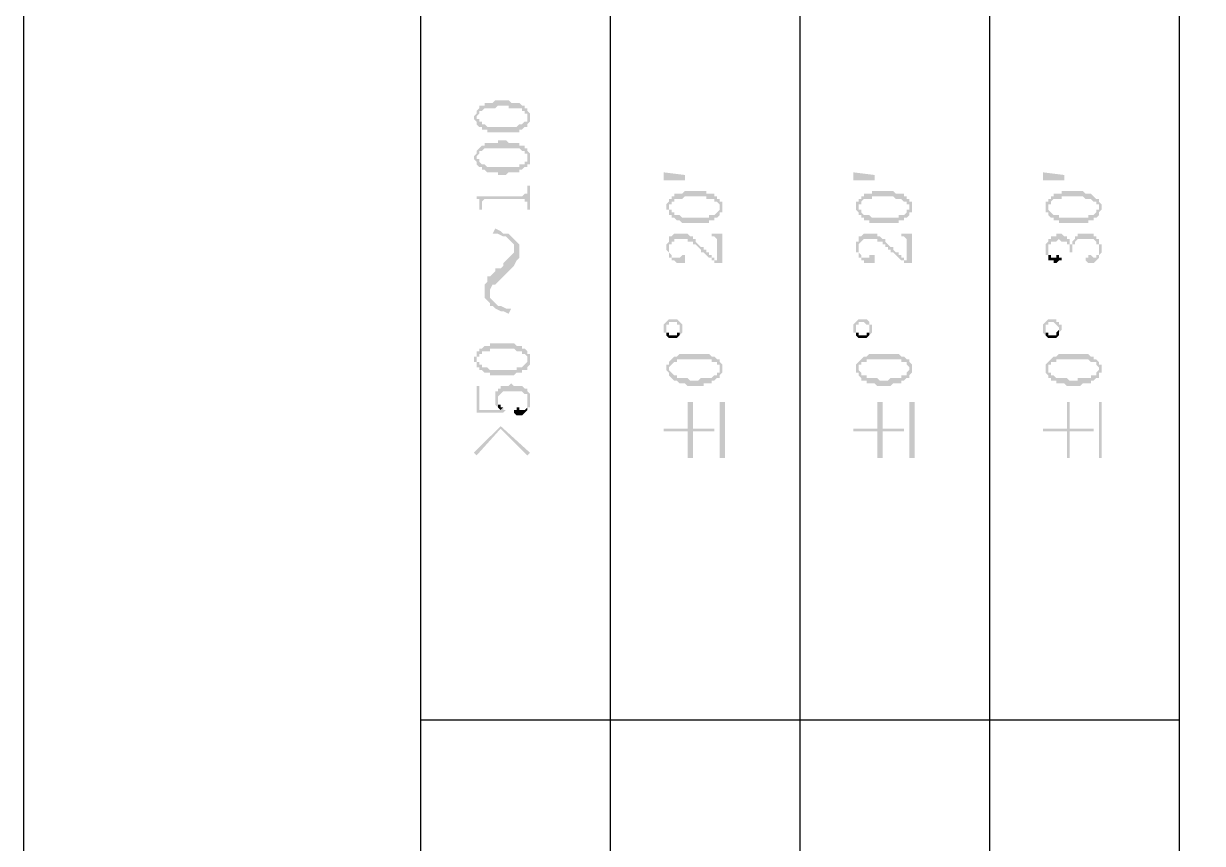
# Model space of a CAD drawing. Header units: millimetres. Extents: x 1186 to 2336, y 1181 to 1549.
# Drawn here: x 1453.55 to 1473.47, y 1507.27 to 1521.13 of the extents above; entities that cross this region are included whole.
import ezdxf

# ---------------------------------------------------------------- set-up
doc = ezdxf.new("R2010")
doc.units = ezdxf.units.MM

msp = doc.modelspace()

# ---------------------------------------------------------------- hatches: boundary and pattern name
at = {"transparency": 33554559}
for points in [[(1461.16199, 1519.56003), (1461.16199, 1519.5149), (1461.16199, 1519.5149), (1461.20712, 1519.46977), (1461.20712, 1519.42464), (1461.20712, 1519.56003), (1461.20712, 1519.56003), (1461.25225, 1519.60517), (1461.25225, 1519.6503), (1461.29738, 1519.6503), (1461.34252, 1519.69543), (1461.52304, 1519.69543), (1461.56818, 1519.74056), (1461.74871, 1519.74056), (1461.74871, 1519.69543), (1461.97437, 1519.69543), (1461.97437, 1519.6503), (1462.0195, 1519.6503), (1462.0195, 1519.60517), (1462.06463, 1519.60517), (1462.06463, 1519.56003), (1462.06463, 1519.69543), (1462.0195, 1519.69543), (1462.0195, 1519.74056), (1461.97437, 1519.74056), (1461.92923, 1519.78569), (1461.79384, 1519.78569), (1461.74871, 1519.83083), (1461.52304, 1519.83083), (1461.47791, 1519.78569), (1461.34252, 1519.78569), (1461.34252, 1519.74056), (1461.25225, 1519.74056), (1461.25225, 1519.69543), (1461.25225, 1519.69543), (1461.20712, 1519.6503), (1461.20712, 1519.60517), (1461.20712, 1519.60517)], [(1461.20712, 1519.42464), (1461.25225, 1519.3795), (1461.29738, 1519.3795), (1461.29738, 1519.33437), (1461.38765, 1519.33437), (1461.38765, 1519.28924), (1461.92923, 1519.28924), (1461.92923, 1519.33437), (1461.97437, 1519.33437), (1462.0195, 1519.3795), (1462.06463, 1519.3795), (1462.06463, 1519.42464), (1462.06463, 1519.42464), (1462.10976, 1519.46977), (1462.10976, 1519.5149), (1462.10976, 1519.56003), (1462.10976, 1519.60517), (1462.10976, 1519.60517), (1462.06463, 1519.6503), (1462.06463, 1519.5149), (1462.06463, 1519.46977), (1462.0195, 1519.46977), (1461.97437, 1519.42464), (1461.92923, 1519.42464), (1461.8841, 1519.3795), (1461.38765, 1519.3795), (1461.34252, 1519.42464), (1461.29738, 1519.42464), (1461.29738, 1519.46977), (1461.25225, 1519.46977), (1461.25225, 1519.5149), (1461.20712, 1519.5149), (1461.20712, 1519.56003)], [(1461.16199, 1518.88305), (1461.16199, 1518.83792), (1461.16199, 1518.83792), (1461.20712, 1518.79279), (1461.20712, 1518.74765), (1461.20712, 1518.88305), (1461.20712, 1518.88305), (1461.25225, 1518.92818), (1461.25225, 1518.97332), (1461.29738, 1518.97332), (1461.34252, 1519.01845), (1461.92923, 1519.01845), (1461.97437, 1518.97332), (1462.0195, 1518.97332), (1462.0195, 1518.92818), (1462.06463, 1518.92818), (1462.06463, 1518.88305), (1462.06463, 1519.01845), (1462.0195, 1519.01845), (1462.0195, 1519.06358), (1461.92923, 1519.06358), (1461.92923, 1519.10871), (1461.74871, 1519.10871), (1461.70357, 1519.15384), (1461.56818, 1519.15384), (1461.56818, 1519.10871), (1461.34252, 1519.10871), (1461.34252, 1519.06358), (1461.29738, 1519.06358), (1461.25225, 1519.01845), (1461.25225, 1519.01845), (1461.20712, 1518.97332), (1461.20712, 1518.92818), (1461.20712, 1518.92818)], [(1461.20712, 1518.74765), (1461.25225, 1518.70252), (1461.29738, 1518.70252), (1461.29738, 1518.65739), (1461.34252, 1518.65739), (1461.38765, 1518.61226), (1461.56818, 1518.61226), (1461.56818, 1518.56713), (1461.70357, 1518.56713), (1461.74871, 1518.61226), (1461.92923, 1518.61226), (1461.92923, 1518.65739), (1461.97437, 1518.65739), (1462.0195, 1518.70252), (1462.06463, 1518.70252), (1462.06463, 1518.74765), (1462.10976, 1518.74765), (1462.10976, 1518.79279), (1462.10976, 1518.88305), (1462.10976, 1518.92818), (1462.10976, 1518.92818), (1462.06463, 1518.97332), (1462.06463, 1518.83792), (1462.06463, 1518.79279), (1462.0195, 1518.79279), (1462.0195, 1518.74765), (1461.92923, 1518.74765), (1461.92923, 1518.70252), (1461.38765, 1518.70252), (1461.34252, 1518.74765), (1461.29738, 1518.74765), (1461.25225, 1518.79279), (1461.25225, 1518.83792), (1461.20712, 1518.83792), (1461.20712, 1518.88305)], [(1464.36637, 1518.61226), (1464.72743, 1518.56713), (1464.72743, 1518.47686), (1464.36637, 1518.47686)], [(1467.57076, 1518.61226), (1467.93181, 1518.56713), (1467.93181, 1518.47686), (1467.57076, 1518.47686)], [(1470.77514, 1518.61226), (1471.1362, 1518.56713), (1471.1362, 1518.47686), (1470.77514, 1518.47686)], [(1461.16199, 1518.20607), (1461.20712, 1518.20607), (1461.20712, 1518.16094), (1461.25225, 1518.16094), (1461.25225, 1518.1158), (1461.25225, 1517.98041), (1461.29738, 1517.98041), (1461.29738, 1518.1158), (1461.29738, 1518.1158), (1461.34252, 1518.16094), (1462.0195, 1518.16094), (1462.0195, 1518.1158), (1462.06463, 1518.1158), (1462.06463, 1517.98041), (1462.10976, 1517.98041), (1462.10976, 1518.3866), (1462.06463, 1518.3866), (1462.06463, 1518.29633), (1462.06463, 1518.2512), (1462.0195, 1518.2512), (1461.97437, 1518.20607)], [(1464.4115, 1518.02554), (1464.4115, 1517.98041), (1464.45664, 1517.98041), (1464.45664, 1517.93528), (1464.45664, 1517.89014), (1464.45664, 1518.02554), (1464.45664, 1518.07067), (1464.50177, 1518.07067), (1464.50177, 1518.1158), (1464.5469, 1518.1158), (1464.5469, 1518.16094), (1464.6823, 1518.16094), (1464.72743, 1518.20607), (1465.08849, 1518.20607), (1465.08849, 1518.16094), (1465.22388, 1518.16094), (1465.22388, 1518.1158), (1465.26901, 1518.1158), (1465.31415, 1518.07067), (1465.31415, 1518.02554), (1465.31415, 1518.16094), (1465.26901, 1518.16094), (1465.26901, 1518.20607), (1465.22388, 1518.20607), (1465.22388, 1518.2512), (1465.08849, 1518.2512), (1465.08849, 1518.29633), (1464.72743, 1518.29633), (1464.6823, 1518.2512), (1464.5469, 1518.2512), (1464.5469, 1518.20607), (1464.50177, 1518.20607), (1464.50177, 1518.16094), (1464.45664, 1518.16094), (1464.45664, 1518.1158), (1464.45664, 1518.1158), (1464.4115, 1518.07067)], [(1467.61589, 1518.02554), (1467.61589, 1517.98041), (1467.61589, 1517.98041), (1467.66102, 1517.93528), (1467.66102, 1517.89014), (1467.66102, 1518.02554), (1467.66102, 1518.07067), (1467.70615, 1518.07067), (1467.70615, 1518.1158), (1467.70615, 1518.1158), (1467.75128, 1518.16094), (1467.88668, 1518.16094), (1467.88668, 1518.20607), (1468.24774, 1518.20607), (1468.29287, 1518.16094), (1468.38313, 1518.16094), (1468.42827, 1518.1158), (1468.4734, 1518.1158), (1468.4734, 1518.07067), (1468.51853, 1518.07067), (1468.51853, 1518.02554), (1468.51853, 1518.16094), (1468.4734, 1518.16094), (1468.4734, 1518.20607), (1468.42827, 1518.20607), (1468.42827, 1518.2512), (1468.29287, 1518.2512), (1468.24774, 1518.29633), (1467.88668, 1518.29633), (1467.88668, 1518.2512), (1467.75128, 1518.2512), (1467.75128, 1518.20607), (1467.70615, 1518.20607), (1467.70615, 1518.16094), (1467.66102, 1518.16094), (1467.66102, 1518.1158), (1467.61589, 1518.1158)], [(1470.82027, 1518.02554), (1470.82027, 1517.98041), (1470.82027, 1517.93528), (1470.8654, 1517.93528), (1470.8654, 1517.89014), (1470.8654, 1518.02554), (1470.8654, 1518.07067), (1470.91054, 1518.07067), (1470.91054, 1518.1158), (1470.91054, 1518.1158), (1470.95567, 1518.16094), (1471.09106, 1518.16094), (1471.09106, 1518.20607), (1471.45212, 1518.20607), (1471.49725, 1518.16094), (1471.58752, 1518.16094), (1471.63265, 1518.1158), (1471.67778, 1518.1158), (1471.67778, 1518.07067), (1471.72292, 1518.07067), (1471.72292, 1518.02554), (1471.72292, 1518.16094), (1471.67778, 1518.16094), (1471.63265, 1518.20607), (1471.63265, 1518.20607), (1471.58752, 1518.2512), (1471.49725, 1518.2512), (1471.45212, 1518.29633), (1471.09106, 1518.29633), (1471.09106, 1518.2512), (1470.95567, 1518.2512), (1470.95567, 1518.20607), (1470.91054, 1518.20607), (1470.91054, 1518.16094), (1470.8654, 1518.16094), (1470.8654, 1518.1158), (1470.82027, 1518.1158)], [(1464.45664, 1517.89014), (1464.50177, 1517.89014), (1464.50177, 1517.84501), (1464.5469, 1517.84501), (1464.59203, 1517.79988), (1464.63716, 1517.79988), (1464.6823, 1517.75475), (1465.13362, 1517.75475), (1465.13362, 1517.79988), (1465.22388, 1517.79988), (1465.22388, 1517.84501), (1465.26901, 1517.84501), (1465.31415, 1517.89014), (1465.31415, 1517.93528), (1465.35928, 1517.93528), (1465.35928, 1517.98041), (1465.35928, 1518.02554), (1465.35928, 1518.07067), (1465.35928, 1518.1158), (1465.31415, 1518.1158), (1465.31415, 1518.16094), (1465.31415, 1517.98041), (1465.31415, 1517.98041), (1465.26901, 1517.93528), (1465.26901, 1517.93528), (1465.22388, 1517.89014), (1465.13362, 1517.89014), (1465.13362, 1517.84501), (1464.6823, 1517.84501), (1464.63716, 1517.89014), (1464.5469, 1517.89014), (1464.5469, 1517.93528), (1464.50177, 1517.93528), (1464.50177, 1517.98041), (1464.45664, 1517.98041), (1464.45664, 1518.02554)], [(1467.66102, 1517.89014), (1467.70615, 1517.89014), (1467.70615, 1517.84501), (1467.75128, 1517.84501), (1467.75128, 1517.79988), (1467.84155, 1517.79988), (1467.84155, 1517.75475), (1468.338, 1517.75475), (1468.338, 1517.79988), (1468.42827, 1517.79988), (1468.42827, 1517.84501), (1468.4734, 1517.84501), (1468.51853, 1517.89014), (1468.51853, 1517.93528), (1468.56366, 1517.93528), (1468.56366, 1517.98041), (1468.56366, 1518.02554), (1468.56366, 1518.07067), (1468.56366, 1518.1158), (1468.51853, 1518.1158), (1468.51853, 1518.16094), (1468.51853, 1517.98041), (1468.4734, 1517.98041), (1468.4734, 1517.93528), (1468.4734, 1517.93528), (1468.42827, 1517.89014), (1468.338, 1517.89014), (1468.338, 1517.84501), (1467.88668, 1517.84501), (1467.84155, 1517.89014), (1467.75128, 1517.89014), (1467.70615, 1517.93528), (1467.70615, 1517.98041), (1467.66102, 1517.98041), (1467.66102, 1518.02554)], [(1470.8654, 1517.89014), (1470.8654, 1517.89014), (1470.91054, 1517.84501), (1470.95567, 1517.84501), (1470.95567, 1517.79988), (1471.04593, 1517.79988), (1471.04593, 1517.75475), (1471.54239, 1517.75475), (1471.54239, 1517.79988), (1471.63265, 1517.79988), (1471.63265, 1517.84501), (1471.67778, 1517.84501), (1471.72292, 1517.89014), (1471.72292, 1517.93528), (1471.72292, 1517.93528), (1471.76805, 1517.98041), (1471.76805, 1518.02554), (1471.76805, 1518.07067), (1471.76805, 1518.07067), (1471.72292, 1518.1158), (1471.72292, 1518.16094), (1471.72292, 1517.98041), (1471.67778, 1517.98041), (1471.67778, 1517.93528), (1471.67778, 1517.93528), (1471.63265, 1517.89014), (1471.54239, 1517.89014), (1471.54239, 1517.84501), (1471.04593, 1517.84501), (1471.04593, 1517.89014), (1470.95567, 1517.89014), (1470.91054, 1517.93528), (1470.91054, 1517.93528), (1470.8654, 1517.98041), (1470.8654, 1518.02554)], [(1461.47791, 1517.57422), (1461.56818, 1517.57422), (1461.65844, 1517.52909), (1461.70357, 1517.52909), (1461.74871, 1517.48395), (1461.74871, 1517.48395), (1461.79384, 1517.43882), (1461.83897, 1517.39369), (1461.83897, 1517.03263), (1461.83897, 1517.03263), (1461.8841, 1517.1229), (1461.92923, 1517.16803), (1461.92923, 1517.39369), (1461.8841, 1517.43882), (1461.83897, 1517.48395), (1461.83897, 1517.48395), (1461.79384, 1517.52909), (1461.74871, 1517.57422), (1461.65844, 1517.57422), (1461.61331, 1517.61935), (1461.52304, 1517.66448)], [(1464.4115, 1517.34856), (1464.4115, 1517.30342), (1464.4115, 1517.30342), (1464.45664, 1517.25829), (1464.45664, 1517.21316), (1464.45664, 1517.34856), (1464.45664, 1517.39369), (1464.50177, 1517.39369), (1464.50177, 1517.43882), (1464.5469, 1517.43882), (1464.5469, 1517.48395), (1464.77256, 1517.48395), (1464.77256, 1517.43882), (1464.86283, 1517.43882), (1464.86283, 1517.39369), (1464.90796, 1517.39369), (1464.95309, 1517.34856), (1464.95309, 1517.34856), (1464.99822, 1517.30342), (1464.99822, 1517.25829), (1465.04335, 1517.25829), (1465.08849, 1517.21316), (1465.08849, 1517.21316), (1465.13362, 1517.16803), (1465.17875, 1517.16803), (1465.17875, 1517.1229), (1465.22388, 1517.1229), (1465.22388, 1517.07776), (1465.26901, 1517.07776), (1465.26901, 1517.1229), (1465.22388, 1517.1229), (1465.22388, 1517.16803), (1465.17875, 1517.16803), (1465.17875, 1517.21316), (1465.13362, 1517.21316), (1465.13362, 1517.25829), (1465.08849, 1517.25829), (1465.08849, 1517.30342), (1465.04335, 1517.30342), (1465.04335, 1517.34856), (1464.99822, 1517.34856), (1464.95309, 1517.39369), (1464.95309, 1517.39369), (1464.90796, 1517.43882), (1464.90796, 1517.48395), (1464.86283, 1517.48395), (1464.86283, 1517.52909), (1464.81769, 1517.52909), (1464.77256, 1517.57422), (1464.5469, 1517.57422), (1464.50177, 1517.52909), (1464.45664, 1517.52909), (1464.45664, 1517.48395), (1464.45664, 1517.43882), (1464.45664, 1517.43882), (1464.4115, 1517.39369)], [(1465.13362, 1517.57422), (1465.17875, 1517.57422), (1465.17875, 1517.52909), (1465.22388, 1517.52909), (1465.26901, 1517.48395), (1465.26901, 1517.07776), (1465.35928, 1517.07776), (1465.35928, 1517.57422)], [(1467.61589, 1517.34856), (1467.61589, 1517.30342), (1467.61589, 1517.25829), (1467.66102, 1517.25829), (1467.66102, 1517.21316), (1467.66102, 1517.34856), (1467.66102, 1517.39369), (1467.66102, 1517.39369), (1467.70615, 1517.43882), (1467.70615, 1517.43882), (1467.75128, 1517.48395), (1467.97695, 1517.48395), (1467.97695, 1517.43882), (1468.06721, 1517.43882), (1468.06721, 1517.39369), (1468.11234, 1517.39369), (1468.11234, 1517.34856), (1468.15747, 1517.34856), (1468.15747, 1517.30342), (1468.20261, 1517.30342), (1468.20261, 1517.25829), (1468.24774, 1517.25829), (1468.29287, 1517.21316), (1468.29287, 1517.21316), (1468.338, 1517.16803), (1468.338, 1517.16803), (1468.38313, 1517.1229), (1468.42827, 1517.1229), (1468.42827, 1517.07776), (1468.4734, 1517.07776), (1468.4734, 1517.1229), (1468.42827, 1517.1229), (1468.42827, 1517.16803), (1468.38313, 1517.16803), (1468.38313, 1517.21316), (1468.338, 1517.21316), (1468.338, 1517.25829), (1468.29287, 1517.25829), (1468.24774, 1517.30342), (1468.24774, 1517.34856), (1468.20261, 1517.34856), (1468.15747, 1517.39369), (1468.15747, 1517.39369), (1468.11234, 1517.43882), (1468.11234, 1517.48395), (1468.06721, 1517.48395), (1468.02208, 1517.52909), (1467.97695, 1517.52909), (1467.97695, 1517.57422), (1467.75128, 1517.57422), (1467.70615, 1517.52909), (1467.66102, 1517.52909), (1467.66102, 1517.48395), (1467.66102, 1517.43882), (1467.61589, 1517.43882)], [(1468.338, 1517.57422), (1468.38313, 1517.57422), (1468.38313, 1517.52909), (1468.42827, 1517.52909), (1468.4734, 1517.48395), (1468.4734, 1517.07776), (1468.56366, 1517.07776), (1468.56366, 1517.57422)], [(1470.82027, 1517.30342), (1470.82027, 1517.21316), (1470.8654, 1517.21316), (1470.8654, 1517.30342), (1470.8654, 1517.34856), (1470.8654, 1517.39369), (1470.91054, 1517.39369), (1470.91054, 1517.43882), (1471.0008, 1517.43882), (1471.04593, 1517.48395), (1471.09106, 1517.43882), (1471.18133, 1517.43882), (1471.18133, 1517.39369), (1471.22646, 1517.39369), (1471.22646, 1517.34856), (1471.22646, 1517.30342), (1471.22646, 1517.25829), (1471.27159, 1517.25829), (1471.27159, 1517.30342), (1471.27159, 1517.39369), (1471.31673, 1517.39369), (1471.31673, 1517.43882), (1471.31673, 1517.43882), (1471.36186, 1517.48395), (1471.63265, 1517.48395), (1471.67778, 1517.43882), (1471.67778, 1517.39369), (1471.72292, 1517.39369), (1471.72292, 1517.34856), (1471.72292, 1517.30342), (1471.72292, 1517.48395), (1471.67778, 1517.48395), (1471.67778, 1517.52909), (1471.63265, 1517.52909), (1471.63265, 1517.57422), (1471.36186, 1517.57422), (1471.36186, 1517.52909), (1471.31673, 1517.52909), (1471.31673, 1517.48395), (1471.31673, 1517.48395), (1471.27159, 1517.43882), (1471.27159, 1517.39369), (1471.22646, 1517.39369), (1471.22646, 1517.48395), (1471.18133, 1517.48395), (1471.18133, 1517.52909), (1471.1362, 1517.52909), (1471.09106, 1517.57422), (1471.0008, 1517.57422), (1471.0008, 1517.52909), (1470.91054, 1517.52909), (1470.91054, 1517.48395), (1470.8654, 1517.48395), (1470.8654, 1517.43882), (1470.8654, 1517.43882), (1470.82027, 1517.39369), (1470.82027, 1517.34856)], [(1471.49725, 1517.1229), (1471.49725, 1517.1229), (1471.54239, 1517.07776), (1471.63265, 1517.07776), (1471.67778, 1517.1229), (1471.67778, 1517.1229), (1471.72292, 1517.16803), (1471.72292, 1517.21316), (1471.72292, 1517.21316), (1471.76805, 1517.25829), (1471.76805, 1517.30342), (1471.76805, 1517.34856), (1471.76805, 1517.39369), (1471.72292, 1517.39369), (1471.72292, 1517.43882), (1471.72292, 1517.30342), (1471.72292, 1517.25829), (1471.72292, 1517.21316), (1471.67778, 1517.21316), (1471.67778, 1517.16803), (1471.63265, 1517.16803), (1471.58752, 1517.21316), (1471.54239, 1517.21316), (1471.54239, 1517.16803), (1471.49725, 1517.16803)], [(1461.34252, 1516.62644), (1461.34252, 1516.49105), (1461.38765, 1516.44591), (1461.43278, 1516.40078), (1461.43278, 1516.58131), (1461.43278, 1516.62644), (1461.47791, 1516.71671), (1461.52304, 1516.71671), (1461.56818, 1516.76184), (1461.61331, 1516.80697), (1461.65844, 1516.8521), (1461.70357, 1516.89724), (1461.74871, 1516.94237), (1461.74871, 1516.94237), (1461.79384, 1516.9875), (1461.83897, 1517.03263), (1461.83897, 1517.30342), (1461.83897, 1517.25829), (1461.79384, 1517.21316), (1461.74871, 1517.16803), (1461.70357, 1517.1229), (1461.65844, 1517.07776), (1461.65844, 1517.03263), (1461.61331, 1516.9875), (1461.52304, 1516.9875), (1461.52304, 1516.94237), (1461.47791, 1516.89724), (1461.43278, 1516.8521), (1461.38765, 1516.8521), (1461.38765, 1516.76184), (1461.34252, 1516.71671), (1461.34252, 1516.67157)], [(1464.45664, 1517.21316), (1464.45664, 1517.16803), (1464.50177, 1517.16803), (1464.50177, 1517.1229), (1464.5469, 1517.1229), (1464.59203, 1517.07776), (1464.72743, 1517.07776), (1464.72743, 1517.16803), (1464.72743, 1517.21316), (1464.6823, 1517.21316), (1464.63716, 1517.16803), (1464.50177, 1517.16803), (1464.50177, 1517.21316), (1464.50177, 1517.21316), (1464.45664, 1517.25829), (1464.45664, 1517.30342), (1464.45664, 1517.30342)], [(1467.66102, 1517.21316), (1467.66102, 1517.16803), (1467.70615, 1517.16803), (1467.70615, 1517.1229), (1467.75128, 1517.1229), (1467.75128, 1517.07776), (1467.93181, 1517.07776), (1467.93181, 1517.16803), (1467.93181, 1517.21316), (1467.84155, 1517.21316), (1467.84155, 1517.16803), (1467.70615, 1517.16803), (1467.70615, 1517.21316), (1467.70615, 1517.21316), (1467.66102, 1517.25829), (1467.66102, 1517.30342), (1467.66102, 1517.30342)], [(1470.8654, 1517.21316), (1470.8654, 1517.16803), (1470.8654, 1517.1229), (1470.95567, 1517.1229), (1470.95567, 1517.07776), (1471.0008, 1517.07776), (1471.04593, 1517.1229), (1471.09106, 1517.1229), (1471.09106, 1517.16803), (1471.04593, 1517.16803), (1471.04593, 1517.21316), (1471.0008, 1517.21316), (1471.0008, 1517.16803), (1470.91054, 1517.16803), (1470.91054, 1517.21316), (1470.8654, 1517.21316), (1470.8654, 1517.25829), (1470.8654, 1517.30342)], [(1461.43278, 1516.40078), (1461.43278, 1516.35565), (1461.47791, 1516.35565), (1461.52304, 1516.31052), (1461.61331, 1516.26538), (1461.65844, 1516.26538), (1461.74871, 1516.22025), (1461.79384, 1516.31052), (1461.70357, 1516.31052), (1461.61331, 1516.35565), (1461.56818, 1516.35565), (1461.52304, 1516.40078), (1461.52304, 1516.40078), (1461.47791, 1516.44591), (1461.43278, 1516.49105), (1461.43278, 1516.58131)], [(1464.36637, 1515.99459), (1464.36637, 1515.90433), (1464.4115, 1515.90433), (1464.4115, 1515.8592), (1464.4115, 1516.03972), (1464.45664, 1516.03972), (1464.45664, 1516.08486), (1464.59203, 1516.08486), (1464.59203, 1516.03972), (1464.63716, 1516.03972), (1464.63716, 1515.99459), (1464.63716, 1515.8592), (1464.63716, 1515.8592), (1464.6823, 1515.90433), (1464.6823, 1515.94946), (1464.6823, 1516.03972), (1464.6823, 1516.03972), (1464.63716, 1516.08486), (1464.63716, 1516.08486), (1464.59203, 1516.12999), (1464.45664, 1516.12999), (1464.4115, 1516.08486), (1464.4115, 1516.08486), (1464.36637, 1516.03972)], [(1467.57076, 1515.99459), (1467.57076, 1515.90433), (1467.61589, 1515.90433), (1467.61589, 1515.8592), (1467.61589, 1516.03972), (1467.66102, 1516.03972), (1467.66102, 1516.08486), (1467.75128, 1516.08486), (1467.79642, 1516.03972), (1467.84155, 1516.03972), (1467.84155, 1515.99459), (1467.84155, 1515.8592), (1467.84155, 1515.8592), (1467.88668, 1515.90433), (1467.88668, 1515.94946), (1467.88668, 1516.03972), (1467.84155, 1516.03972), (1467.84155, 1516.08486), (1467.84155, 1516.08486), (1467.79642, 1516.12999), (1467.66102, 1516.12999), (1467.61589, 1516.08486), (1467.61589, 1516.08486), (1467.57076, 1516.03972)], [(1470.77514, 1515.99459), (1470.77514, 1515.90433), (1470.77514, 1515.90433), (1470.82027, 1515.8592), (1470.82027, 1516.03972), (1470.8654, 1516.03972), (1470.8654, 1516.08486), (1470.95567, 1516.08486), (1471.0008, 1516.03972), (1471.0008, 1516.03972), (1471.04593, 1515.99459), (1471.04593, 1515.8592), (1471.04593, 1515.90433), (1471.09106, 1515.94946), (1471.09106, 1516.03972), (1471.04593, 1516.03972), (1471.04593, 1516.08486), (1471.0008, 1516.08486), (1471.0008, 1516.12999), (1470.8654, 1516.12999), (1470.82027, 1516.08486), (1470.82027, 1516.08486), (1470.77514, 1516.03972)], [(1464.4115, 1515.8592), (1464.4115, 1515.8592), (1464.45664, 1515.81406), (1464.59203, 1515.81406), (1464.63716, 1515.8592), (1464.63716, 1515.99459), (1464.63716, 1515.94946), (1464.63716, 1515.90433), (1464.59203, 1515.90433), (1464.59203, 1515.8592), (1464.45664, 1515.8592), (1464.45664, 1515.90433), (1464.4115, 1515.90433), (1464.4115, 1515.94946), (1464.4115, 1515.94946)], [(1467.61589, 1515.8592), (1467.61589, 1515.8592), (1467.66102, 1515.81406), (1467.79642, 1515.81406), (1467.84155, 1515.8592), (1467.84155, 1515.99459), (1467.84155, 1515.94946), (1467.84155, 1515.90433), (1467.79642, 1515.90433), (1467.79642, 1515.8592), (1467.66102, 1515.8592), (1467.66102, 1515.90433), (1467.61589, 1515.90433), (1467.61589, 1515.94946), (1467.61589, 1515.94946)], [(1470.82027, 1515.8592), (1470.82027, 1515.8592), (1470.8654, 1515.81406), (1471.0008, 1515.81406), (1471.04593, 1515.8592), (1471.04593, 1515.99459), (1471.04593, 1515.94946), (1471.04593, 1515.94946), (1471.0008, 1515.90433), (1471.0008, 1515.8592), (1470.8654, 1515.8592), (1470.8654, 1515.90433), (1470.82027, 1515.90433), (1470.82027, 1515.94946), (1470.82027, 1515.94946)], [(1461.16199, 1515.45301), (1461.16199, 1515.40787), (1461.20712, 1515.40787), (1461.20712, 1515.36274), (1461.20712, 1515.31761), (1461.20712, 1515.45301), (1461.20712, 1515.49814), (1461.25225, 1515.49814), (1461.25225, 1515.54327), (1461.29738, 1515.54327), (1461.29738, 1515.5884), (1461.43278, 1515.5884), (1461.43278, 1515.63353), (1461.83897, 1515.63353), (1461.8841, 1515.5884), (1461.97437, 1515.5884), (1461.97437, 1515.54327), (1462.0195, 1515.54327), (1462.06463, 1515.49814), (1462.06463, 1515.45301), (1462.06463, 1515.5884), (1462.06463, 1515.5884), (1462.0195, 1515.63353), (1461.97437, 1515.63353), (1461.97437, 1515.67867), (1461.8841, 1515.67867), (1461.83897, 1515.7238), (1461.43278, 1515.7238), (1461.43278, 1515.67867), (1461.34252, 1515.67867), (1461.29738, 1515.63353), (1461.25225, 1515.63353), (1461.25225, 1515.5884), (1461.20712, 1515.5884), (1461.20712, 1515.54327), (1461.20712, 1515.49814), (1461.16199, 1515.49814)], [(1461.20712, 1515.31761), (1461.25225, 1515.31761), (1461.25225, 1515.27248), (1461.29738, 1515.27248), (1461.34252, 1515.22734), (1461.43278, 1515.22734), (1461.43278, 1515.18221), (1461.83897, 1515.18221), (1461.8841, 1515.22734), (1461.97437, 1515.22734), (1461.97437, 1515.27248), (1462.06463, 1515.27248), (1462.06463, 1515.31761), (1462.06463, 1515.31761), (1462.10976, 1515.36274), (1462.10976, 1515.40787), (1462.10976, 1515.45301), (1462.10976, 1515.49814), (1462.10976, 1515.54327), (1462.06463, 1515.54327), (1462.06463, 1515.5884), (1462.06463, 1515.45301), (1462.06463, 1515.40787), (1462.06463, 1515.40787), (1462.0195, 1515.36274), (1462.0195, 1515.36274), (1461.97437, 1515.31761), (1461.8841, 1515.31761), (1461.8841, 1515.27248), (1461.43278, 1515.27248), (1461.38765, 1515.31761), (1461.29738, 1515.31761), (1461.29738, 1515.36274), (1461.25225, 1515.36274), (1461.25225, 1515.40787), (1461.20712, 1515.40787), (1461.20712, 1515.45301)], [(1464.4115, 1515.27248), (1464.4115, 1515.27248), (1464.45664, 1515.22734), (1464.45664, 1515.18221), (1464.45664, 1515.31761), (1464.45664, 1515.31761), (1464.50177, 1515.36274), (1464.50177, 1515.36274), (1464.5469, 1515.40787), (1464.59203, 1515.40787), (1464.59203, 1515.45301), (1465.17875, 1515.45301), (1465.17875, 1515.40787), (1465.26901, 1515.40787), (1465.26901, 1515.36274), (1465.31415, 1515.36274), (1465.31415, 1515.31761), (1465.31415, 1515.27248), (1465.31415, 1515.45301), (1465.26901, 1515.45301), (1465.22388, 1515.49814), (1465.17875, 1515.49814), (1465.13362, 1515.54327), (1464.63716, 1515.54327), (1464.59203, 1515.49814), (1464.5469, 1515.49814), (1464.50177, 1515.45301), (1464.50177, 1515.45301), (1464.45664, 1515.40787), (1464.45664, 1515.36274), (1464.4115, 1515.36274), (1464.4115, 1515.31761)], [(1467.61589, 1515.27248), (1467.61589, 1515.22734), (1467.66102, 1515.22734), (1467.66102, 1515.18221), (1467.66102, 1515.31761), (1467.66102, 1515.36274), (1467.70615, 1515.36274), (1467.70615, 1515.40787), (1467.79642, 1515.40787), (1467.79642, 1515.45301), (1468.38313, 1515.45301), (1468.38313, 1515.40787), (1468.4734, 1515.40787), (1468.4734, 1515.36274), (1468.4734, 1515.36274), (1468.51853, 1515.31761), (1468.51853, 1515.27248), (1468.51853, 1515.45301), (1468.4734, 1515.45301), (1468.42827, 1515.49814), (1468.38313, 1515.49814), (1468.338, 1515.54327), (1467.84155, 1515.54327), (1467.79642, 1515.49814), (1467.75128, 1515.49814), (1467.70615, 1515.45301), (1467.70615, 1515.45301), (1467.66102, 1515.40787), (1467.66102, 1515.40787), (1467.61589, 1515.36274), (1467.61589, 1515.31761)], [(1470.82027, 1515.27248), (1470.82027, 1515.22734), (1470.82027, 1515.22734), (1470.8654, 1515.18221), (1470.8654, 1515.31761), (1470.8654, 1515.36274), (1470.91054, 1515.36274), (1470.91054, 1515.40787), (1471.0008, 1515.40787), (1471.0008, 1515.45301), (1471.54239, 1515.45301), (1471.58752, 1515.40787), (1471.67778, 1515.40787), (1471.67778, 1515.36274), (1471.67778, 1515.36274), (1471.72292, 1515.31761), (1471.72292, 1515.27248), (1471.72292, 1515.40787), (1471.67778, 1515.45301), (1471.63265, 1515.45301), (1471.63265, 1515.49814), (1471.58752, 1515.49814), (1471.54239, 1515.54327), (1471.04593, 1515.54327), (1471.0008, 1515.49814), (1470.95567, 1515.49814), (1470.91054, 1515.45301), (1470.91054, 1515.45301), (1470.8654, 1515.40787), (1470.8654, 1515.40787), (1470.82027, 1515.36274), (1470.82027, 1515.31761)], [(1464.45664, 1515.18221), (1464.50177, 1515.13708), (1464.50177, 1515.13708), (1464.5469, 1515.09195), (1464.59203, 1515.09195), (1464.63716, 1515.04682), (1464.72743, 1515.04682), (1464.77256, 1515.00168), (1465.04335, 1515.00168), (1465.04335, 1515.04682), (1465.17875, 1515.04682), (1465.17875, 1515.09195), (1465.22388, 1515.09195), (1465.26901, 1515.13708), (1465.31415, 1515.13708), (1465.31415, 1515.18221), (1465.31415, 1515.18221), (1465.35928, 1515.22734), (1465.35928, 1515.27248), (1465.35928, 1515.31761), (1465.35928, 1515.36274), (1465.35928, 1515.36274), (1465.31415, 1515.40787), (1465.31415, 1515.27248), (1465.31415, 1515.22734), (1465.26901, 1515.22734), (1465.26901, 1515.18221), (1465.22388, 1515.18221), (1465.17875, 1515.13708), (1464.99822, 1515.13708), (1464.95309, 1515.09195), (1464.81769, 1515.09195), (1464.77256, 1515.13708), (1464.59203, 1515.13708), (1464.59203, 1515.18221), (1464.5469, 1515.18221), (1464.50177, 1515.22734), (1464.50177, 1515.22734), (1464.45664, 1515.27248), (1464.45664, 1515.27248)], [(1467.66102, 1515.18221), (1467.70615, 1515.13708), (1467.70615, 1515.09195), (1467.79642, 1515.09195), (1467.79642, 1515.04682), (1467.93181, 1515.04682), (1467.97695, 1515.00168), (1468.20261, 1515.00168), (1468.24774, 1515.04682), (1468.38313, 1515.04682), (1468.38313, 1515.09195), (1468.42827, 1515.09195), (1468.4734, 1515.13708), (1468.51853, 1515.13708), (1468.51853, 1515.18221), (1468.51853, 1515.18221), (1468.56366, 1515.22734), (1468.56366, 1515.27248), (1468.56366, 1515.31761), (1468.56366, 1515.36274), (1468.56366, 1515.36274), (1468.51853, 1515.40787), (1468.51853, 1515.27248), (1468.51853, 1515.27248), (1468.4734, 1515.22734), (1468.4734, 1515.18221), (1468.38313, 1515.18221), (1468.38313, 1515.13708), (1468.20261, 1515.13708), (1468.15747, 1515.09195), (1468.02208, 1515.09195), (1467.97695, 1515.13708), (1467.79642, 1515.13708), (1467.79642, 1515.18221), (1467.70615, 1515.18221), (1467.70615, 1515.22734), (1467.70615, 1515.22734), (1467.66102, 1515.27248), (1467.66102, 1515.27248)], [(1470.8654, 1515.18221), (1470.8654, 1515.13708), (1470.91054, 1515.13708), (1470.91054, 1515.09195), (1471.0008, 1515.09195), (1471.0008, 1515.04682), (1471.1362, 1515.04682), (1471.18133, 1515.00168), (1471.40699, 1515.00168), (1471.45212, 1515.04682), (1471.58752, 1515.04682), (1471.58752, 1515.09195), (1471.63265, 1515.09195), (1471.67778, 1515.13708), (1471.72292, 1515.13708), (1471.72292, 1515.18221), (1471.72292, 1515.22734), (1471.76805, 1515.22734), (1471.76805, 1515.27248), (1471.76805, 1515.31761), (1471.76805, 1515.36274), (1471.72292, 1515.36274), (1471.72292, 1515.40787), (1471.72292, 1515.27248), (1471.72292, 1515.27248), (1471.67778, 1515.22734), (1471.67778, 1515.18221), (1471.58752, 1515.18221), (1471.58752, 1515.13708), (1471.36186, 1515.13708), (1471.36186, 1515.09195), (1471.22646, 1515.09195), (1471.18133, 1515.13708), (1471.0008, 1515.13708), (1470.95567, 1515.18221), (1470.91054, 1515.18221), (1470.91054, 1515.22734), (1470.8654, 1515.22734), (1470.8654, 1515.27248), (1470.8654, 1515.27248)], [(1461.52304, 1514.77602), (1461.52304, 1514.73089), (1461.52304, 1514.68576), (1461.52304, 1514.68576), (1461.56818, 1514.64063), (1461.56818, 1514.77602), (1461.56818, 1514.82116), (1461.56818, 1514.82116), (1461.61331, 1514.86629), (1461.61331, 1514.86629), (1461.65844, 1514.91142), (1461.97437, 1514.91142), (1462.0195, 1514.86629), (1462.06463, 1514.86629), (1462.06463, 1514.82116), (1462.06463, 1514.64063), (1462.10976, 1514.64063), (1462.10976, 1514.68576), (1462.10976, 1514.73089), (1462.10976, 1514.82116), (1462.10976, 1514.86629), (1462.10976, 1514.86629), (1462.06463, 1514.91142), (1462.06463, 1514.95655), (1462.0195, 1514.95655), (1461.97437, 1515.00168), (1461.83897, 1515.00168), (1461.79384, 1515.04682), (1461.79384, 1515.04682), (1461.74871, 1515.00168), (1461.61331, 1515.00168), (1461.61331, 1514.95655), (1461.56818, 1514.95655), (1461.56818, 1514.91142), (1461.52304, 1514.91142), (1461.52304, 1514.86629), (1461.52304, 1514.82116)], [(1461.20712, 1515.00168), (1461.20712, 1514.55036), (1461.65844, 1514.55036), (1461.70357, 1514.59549), (1461.65844, 1514.59549), (1461.65844, 1514.64063), (1461.61331, 1514.59549), (1461.25225, 1514.59549), (1461.25225, 1515.00168)], [(1461.56818, 1514.64063), (1461.56818, 1514.64063), (1461.61331, 1514.59549), (1461.61331, 1514.59549), (1461.65844, 1514.64063), (1461.61331, 1514.64063), (1461.61331, 1514.68576), (1461.56818, 1514.68576), (1461.56818, 1514.73089), (1461.56818, 1514.77602)], [(1461.83897, 1514.55036), (1461.83897, 1514.55036), (1461.8841, 1514.50523), (1461.97437, 1514.50523), (1462.0195, 1514.55036), (1462.0195, 1514.55036), (1462.06463, 1514.59549), (1462.06463, 1514.73089), (1462.06463, 1514.68576), (1462.06463, 1514.64063), (1462.06463, 1514.64063), (1462.0195, 1514.59549), (1461.92923, 1514.59549), (1461.92923, 1514.64063), (1461.8841, 1514.64063), (1461.8841, 1514.59549), (1461.83897, 1514.59549)], [(1464.36637, 1514.27957), (1464.36637, 1514.23444), (1464.77256, 1514.23444), (1464.77256, 1513.78312), (1464.86283, 1513.78312), (1464.86283, 1514.23444), (1465.22388, 1514.23444), (1465.22388, 1514.27957), (1464.86283, 1514.27957), (1464.86283, 1514.73089), (1464.77256, 1514.73089), (1464.77256, 1514.27957)], [(1465.40441, 1513.78312), (1465.40441, 1514.73089), (1465.31415, 1514.73089), (1465.31415, 1513.78312)], [(1467.57076, 1514.27957), (1467.57076, 1514.23444), (1467.97695, 1514.23444), (1467.97695, 1513.78312), (1468.06721, 1513.78312), (1468.06721, 1514.23444), (1468.42827, 1514.23444), (1468.42827, 1514.27957), (1468.06721, 1514.27957), (1468.06721, 1514.73089), (1467.97695, 1514.73089), (1467.97695, 1514.27957)], [(1468.6088, 1513.78312), (1468.6088, 1514.73089), (1468.51853, 1514.73089), (1468.51853, 1513.78312)], [(1470.77514, 1514.27957), (1470.77514, 1514.23444), (1471.18133, 1514.23444), (1471.18133, 1513.78312), (1471.22646, 1513.78312), (1471.22646, 1514.23444), (1471.63265, 1514.23444), (1471.63265, 1514.27957), (1471.22646, 1514.27957), (1471.22646, 1514.73089), (1471.18133, 1514.73089), (1471.18133, 1514.27957)], [(1471.76805, 1513.78312), (1471.76805, 1514.73089), (1471.72292, 1514.73089), (1471.72292, 1513.78312)], [(1461.16199, 1513.87338), (1461.20712, 1513.82825), (1461.61331, 1514.27957), (1462.06463, 1513.82825), (1462.10976, 1513.87338), (1461.61331, 1514.3247)]]:
    msp.add_hatch(color=256, dxfattribs=at).paths.add_polyline_path(points)

# ---------------------------------------------------------------- linework, layer by layer
msp.add_line((1460.25926, 1542.83599), (1460.25926, 1256.09504))
msp.add_lwpolyline([(1873.5528, 1251.83599), (1873.5528, 1548.83599), (1453.55281, 1548.83599), (1453.55281, 1251.83599)], close=True)
for points in [[(1463.46373, 1542.83599), (1463.46373, 1468.92174)], [(1466.66811, 1542.83599), (1466.66811, 1468.92174)], [(1469.8725, 1542.83599), (1469.8725, 1468.92174)], [(1473.07688, 1542.83599), (1473.07688, 1256.09504)], [(1460.25934, 1509.36016), (1473.07688, 1509.36016)]]:
    msp.add_lwpolyline(points)

doc.saveas('drawing.dxf')
